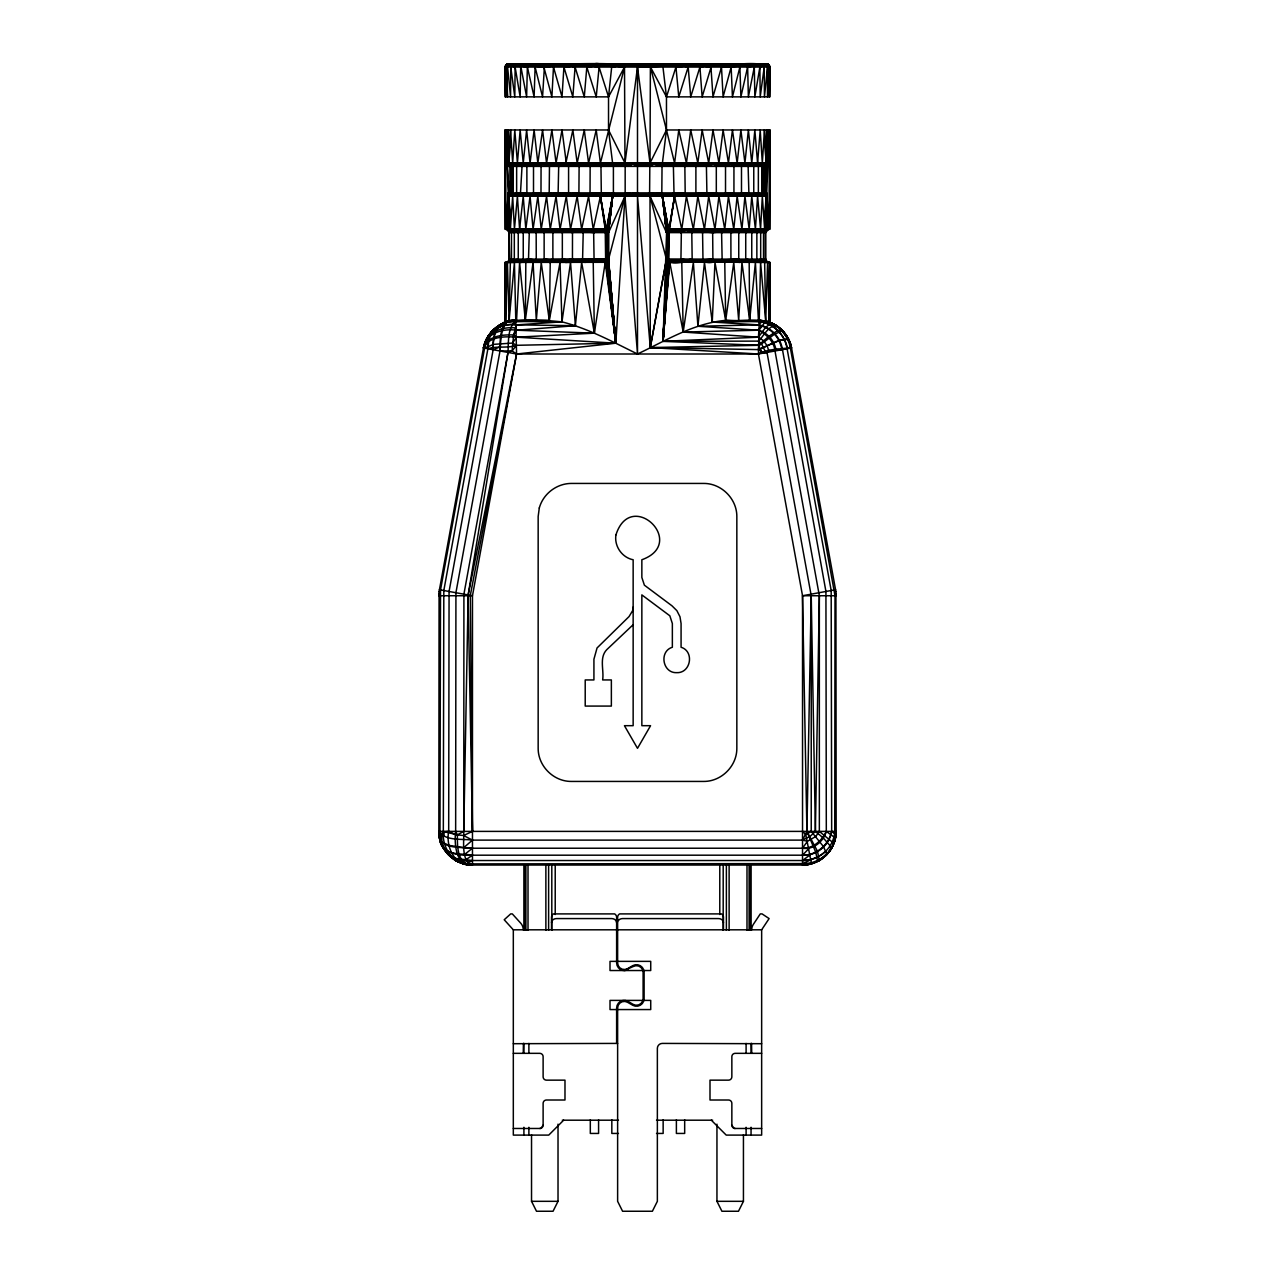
<?xml version="1.0" encoding="UTF-8"?>
<svg xmlns="http://www.w3.org/2000/svg" width="1275" height="1275" viewBox="0 0 1275 1275"><rect width="100%" height="100%" fill="white"/><g stroke="black" fill="none" stroke-linecap="round" stroke-linejoin="round"><path stroke-width="1.5" d="M505.665 129.97L508.263 192.892L505.649 229.309L505.665 129.97L509.044 196.191L765.956 196.191L767.486 129.97L766.466 163.853L763.677 164.379L761.892 166.388L761.908 193.274L762.832 195.218L765.096 196.191L765.096 163.088L649.836 163.2L649.613 192.892L649.836 196.079L766.418 195.569L767.582 229.309L766.737 192.892L769.335 129.97L769.351 229.309L766.737 192.892L510.765 192.892L510.335 194.438L508.422 194.9L507.418 229.309L508.773 195.999L512.12 195.011L513.108 192.892L513.092 166.005L511.514 163.535L508.741 163.328L507.514 129.97L508.263 166.388L764.235 166.388L764.713 165.033L761.892 166.388L763.486 163.535L766.227 163.28L767.486 129.97L766.737 166.388C764.442 167.551 763.183 162.212 766.148 163.184L767.486 129.97L766.737 166.021L765.096 166.388M662.41 163.088L666.474 129.97L666.474 96.868L662.857 66.204L637.5 67.065L624.989 163.088L608.526 129.97L505.059 129.97L505.059 229.309L605.211 229.309L607.553 230.281L608.526 232.624L608.494 259.59L606.071 262.299L505.059 262.411L505.426 322.256C523.786 318.065 543.341 320.105 561.94 321.858C588.604 328.647 612.94 341.971 637.5 354.004C665.869 340.6 693.823 323.197 725.698 320.36C740.185 321.603 755.422 317.969 769.574 322.256C780.81 326.161 789.321 336.361 791.536 347.963L835.922 591.712L836.161 831.396C836.448 849.357 820.478 865.327 802.533 865.04L472.467 865.04C454.569 865.358 438.488 849.325 438.839 831.396L439.078 591.712L483.464 347.963C485.616 336.297 494.381 326.384 505.426 322.256L505.649 262.411M536.871 64.196L537.492 63.862C566.339 64.882 595.712 62.188 624.607 64.722L624.511 67.065L608.526 96.868L505.059 96.868L505.059 67.065L506.032 64.722L508.358 63.75L766.642 63.75L768.968 64.722L769.941 67.065L769.941 96.868L666.474 96.868L650.489 67.065L666.474 129.97L650.011 163.088L650.393 64.722L640.879 63.75L624.607 64.722L536.871 64.196L535.117 67.065L534.113 96.868L527.372 67.065L528.185 64.722L538.146 63.75L544.537 64.722L553.748 63.862L643.03 64.419M769.351 229.309L769.941 129.97L666.474 129.97L674.587 163.088L678.778 129.97L686.428 163.088L690.715 129.97L697.839 163.088L702.143 129.97L708.709 163.088L712.98 129.97L718.941 163.088L723.1 129.97L728.439 163.088L732.44 129.97L737.141 163.088L740.887 129.97L744.935 163.088L748.377 129.97L751.772 163.088L754.848 129.97L757.589 163.088L753.764 166.388L753.764 192.892L755.979 196.079L759.278 195.218L765.096 196.191L762.211 192.892L762.02 165.623L764.299 163.519M769.447 318.399L769.574 322.256L769.941 262.411L668.196 262.012L731.563 261.455L767.327 262.411L765.239 259.112L765.239 232.624L766.195 230.281L769.112 229.309L669.566 229.42L667.447 230.281L666.474 232.624L765.813 232.624L768.267 229.42M505.059 262.411L505.537 322.208C494.318 326.241 485.871 336.313 483.464 347.963L516.566 354.004L615.825 343.198L605.848 262.347L608.494 259.271L608.526 232.385L607.553 230.281L606.071 229.42L505.888 229.309L534.305 229.42L536.169 231.763L536.249 259.112L533.062 262.299L525.332 320.36L525.826 262.411M590.022 194.533L590.15 166.388L589.241 163.2L514.048 163.088L516.646 166.388L516.646 192.892L515.084 196.191L520.359 195.218L685.217 195.218L698.429 196.191L706.94 195.218L758.067 196.191L759.278 195.218L764.267 196.079M791.074 345.876C788.205 335.086 780.061 325.89 769.462 322.208L769.941 262.411M631.667 64.419L646.553 64.435M590.15 166.388L587.871 165.543L586.627 163.088L625.164 163.2L625.164 196.079C602.9 194.645 579.742 197.147 558.083 195.218L550.306 196.191L522.256 196.191L520.359 195.218L508.932 196.159L510.351 229.309L512.678 196.191L514.431 229.309L517.411 196.191L519.594 229.309L523.244 232.624L523.244 259.112L520.822 262.411L517.347 261.455L507.354 262.411L505.426 322.256L509.06 321.204L514.431 262.411L516.566 354.004L472.467 595.744L472.467 865.04C454.585 865.199 438.488 849.421 438.839 831.396L836.161 831.396C836.32 849.485 820.542 864.944 802.533 865.04L802.533 595.744L758.434 354.004L760.569 262.411L765.733 321.157L769.462 322.208L769.351 262.411M550.242 262.411L549.302 320.36L516.566 321.507C501.298 320.152 484.516 332.297 487.895 348.776L443.812 590.516L443.333 831.396C441.74 848.752 454.091 865.789 472.467 863.892L811.442 863.573L805.768 834.551L802.533 831.396M516.566 320.36C507.179 326.926 508.677 342.13 507.992 352.442L468.148 594.963L463.765 831.396C464.02 842.249 461.614 855.907 469.232 864.737L472.467 863.892L471.877 864.96C454.075 866.522 445.708 846.233 448.688 831.396L449.071 591.472L493.154 349.733C491.895 334.863 498.366 317.826 516.566 320.36L519.594 262.411L525.332 320.36M508.263 166.388L507.514 129.97L508.279 165.909L516.534 165.543L516.232 164.061L514.048 163.088M465.455 863.35L461.948 862.856L471.192 864.673L472.467 863.892C455.398 867.159 454.219 842.807 455.653 831.396L455.924 592.732L500.007 350.992L512.104 350.912L516.566 354.004L758.434 354.004L761.956 352.474L767.008 352.442L768.729 350.593L767.056 345.573L763.518 340.68L758.434 337.19L683.209 332.074L693.361 262.411L697.919 326.272L758.434 330.209C766.466 334.464 774.084 341.286 774.993 350.992L819.347 595.744L815.394 831.396L810.31 836.209L802.533 840.113L472.467 840.113C461.964 838.599 445.597 841.325 438.839 831.396C438.743 848.066 452.561 863.589 469.232 864.737M637.5 192.892L631.555 193.736L631.412 196.191L625.164 196.079M819.347 595.744L819.347 831.396L815.777 836.48L807.457 841.277L802.533 840.113L806.916 831.396L811.235 595.744L767.008 352.442L765.143 351.199L761.446 343.66L758.434 341.126L663.048 341.317L666.586 232.353L667.494 230.233L662.41 196.191L668.674 229.5L668.546 259.622L669.375 229.436L769.941 229.309L769.941 129.97M510.351 262.411L509.06 321.204L507.418 262.411L509.761 259.112L508.916 229.755M762.211 192.892L763.406 195.665L766.259 195.952L764.649 229.309L766.116 196.127L763.422 192.892L763.422 166.388L766.658 164.969L767.486 129.97L766.403 163.646L763.566 163.965L761.892 166.388L766.403 163.646L767.486 129.97L766.705 165.447L762.737 166.388L762.737 192.892L764.028 195.505L765.956 196.191L764.649 229.309L762.322 196.191L760.569 229.309L757.589 196.191L755.406 229.309L751.772 196.191L749.174 229.309L744.935 196.191L741.938 229.309L737.141 196.191L733.778 229.309L728.439 196.191L724.758 229.309L718.941 196.191L714.956 229.309L708.709 196.191L704.469 229.309L702.557 231.763L703.003 261.455L706.079 262.411L713.235 261.455L761.988 262.411L760.681 259.112L760.681 232.624C759.31 228.496 769.351 229.181 766.881 229.42M512.678 194.374L510.733 196.079L509.904 192.892L508.263 193.258L507.418 229.309L508.661 195.808C513.873 195.872 513.937 191.075 508.406 194.836C513.458 193.8 514.271 194.469 508.773 195.999L510.351 229.309L509.044 196.191L516.63 195.744L518.064 193.736L521.236 192.892L525.061 193.736L526.878 192.892L526.878 166.388L524.758 163.2M613.403 192.892C614.821 196.589 608.494 197.832 610.709 193.736L613.403 192.892L613.403 166.388C615.235 162.913 607.808 161.128 609.817 164.746L613.403 166.388M685.759 163.2L684.85 166.388L685.217 195.218L676.435 196.191L661.789 195.218L662.06 163.2M766.466 163.869L765.096 164.061L766.546 164.204L767.486 129.97L766.626 164.714L762.195 166.276L765.032 166.164M510.335 194.438L512.805 193.003L513.092 166.005L512.693 164.81L508.279 165.607L507.514 129.97L508.884 163.152L511.355 163.678L512.757 166.085L511.785 164.969L512.263 192.892L508.342 194.31L507.418 229.309L508.598 195.617L512.917 193.433M514.319 163.2L508.773 163.28L510.908 165.208L508.311 165.32L507.514 129.97L508.852 163.184L509.904 163.2L510.765 166.388C512.98 169.83 507.514 196.015 512.12 194.852M612.59 163.088L608.526 129.97L608.526 96.868L611.984 64.196L620.989 64.34L615.267 64.196L618.997 64.403M767.486 129.97L766.594 164.443L764.713 165.033M455.653 831.396L457.358 834.886C457.438 844.831 456.785 860.497 468.084 864.753M508.661 195.792L510.08 195.203L508.534 195.426L507.418 229.309L508.263 192.892L509.904 192.892M534.305 229.42L605.211 229.309L605.673 262.236L517.347 261.455L511.769 262.411L514.319 259.112L514.319 232.624L512.725 229.755M505.697 322.384C494.859 326.225 484.723 336.042 484.596 348.171L440.512 589.911L439.987 831.396C436.162 852.991 456.338 855.86 472.467 855.19L802.533 855.19C816.478 856.194 829.595 845.07 831.667 831.396L831.188 590.516L787.105 348.776C784.954 334.544 772.793 322.798 758.434 321.507L725.698 320.36L714.956 262.411L712.247 322.049L758.434 324.87C770.435 326.607 780.125 336.743 782.276 348.553L825.929 591.472L826.312 831.396C823.523 841.484 813.322 850.074 802.533 848.226L472.467 848.226C462.076 846.903 447.286 849.182 439.987 840.113C441.899 856.067 461.12 853.198 472.467 855.19L465.901 859.717C459.032 858.792 449.485 858.952 446.234 851.573L449.565 854.17M834.886 834.966C835.348 846.218 827.252 856.274 817.642 861.247L815.729 852.13L806.916 831.396L802.533 595.744L835.619 589.703M673.391 166.388C672.578 163.057 676.993 161.638 674.889 165.543L673.391 166.388L674.077 196.079M521.045 229.42L519.562 229.309L523.228 196.191L525.826 229.309L530.065 196.191L533.062 229.309L537.859 196.191L541.222 229.309L546.561 196.191L550.242 229.309L556.059 196.191L560.044 229.309L566.291 196.191L570.531 229.309L577.161 196.191L581.639 229.309L588.572 196.191L593.226 229.309L600.413 196.191L605.625 229.755L608.414 232.624L509.187 232.624L506.733 229.42M805.003 863.621L807.33 864.673L815.825 862.091L820.733 859.685L826.726 853.979L823.475 846.6L811.235 831.396L811.235 595.744L815.394 831.396L823.363 838.026L830.089 845.787C824.176 855.079 813.514 860.657 802.533 860.529L472.467 860.529C456.131 863.51 440.242 852.624 441.772 834.966L443.333 831.396L457.358 834.886L463.765 831.396L463.909 594.182L507.992 352.442L512.104 350.912L513.618 334.99L516.566 324.87L561.94 321.858L570.531 262.411L575.392 325.699L516.566 330.209C504.836 328.599 489.998 331.596 484.627 343.437L483.464 347.963L486.859 338.449L491.975 331.325L494.493 330.273M544.537 64.722L542.56 96.868L535.117 67.065L537.492 63.862M593.608 229.42L594.102 261.455C566.801 263.351 537.97 261.343 511.769 262.411M663.478 331.42L663.717 327.579M663.478 331.388L663.637 327.404M692.819 229.42L691.783 232.624L692.197 261.455C686.763 261.232 665.725 266.045 668.164 259.112L668.977 259.112C664.466 266.65 700.724 258.331 703.768 262.315L680.898 261.455L681.392 229.42L763.04 229.42M559.693 196.191L567.694 195.744L568.586 192.892L568.586 166.388L566.339 163.2L562.02 129.97L556.059 163.088L551.9 129.97L546.561 163.088L542.56 129.97L537.859 163.088L534.113 129.97L530.065 163.088L526.623 129.97L523.228 163.088L520.152 129.97L517.411 163.088L514.797 129.97L512.678 163.088L510.558 129.97L509.044 163.088L766.068 163.12L764.442 129.97L762.322 163.088L760.203 129.97L757.589 163.088L754.641 164.061L753.764 166.388M589.783 195.218L590.15 192.892M508.884 163.152L510.558 129.97M663.558 331.548L663.765 327.643L663.606 331.596M516.646 166.388L516.726 164.746L521.14 165.543L522.16 164.061L762.322 164.746L766.068 163.12L764.442 129.97M443.939 836.017L444.178 831.778L448.688 831.396L455.366 834.599M583.217 232.624L583.583 230.281L582.165 229.42L583.217 232.624L582.516 261.981L565.542 262.411L571.997 261.455L572.443 259.957L572.491 232.624L571.248 229.42M577.989 163.2L579.105 166.388L578.898 194.533L569.67 196.191M724.758 262.411L725.698 320.36L733.778 262.411L738.687 320.36L741.938 262.411L749.668 320.36L755.406 262.411L758.434 320.36C774.212 320.28 788.651 332.504 791.536 347.963L758.434 354.004L650.282 347.581L650.011 196.191L666.618 260.052L667.925 261.853L663.048 341.317L758.434 345.302L761.956 352.474L767.008 352.442M663.877 327.388L663.637 331.373L663.908 327.404M695.895 166.388C697.377 163.28 695.768 161.75 694.795 165.543L695.895 166.388L695.895 192.892C694.413 195.458 700.102 196.796 697.011 196.079M611.665 67.065L616.717 66.204L617.212 63.75L644.863 64.356M764.506 260.769L769.112 262.411L766.785 261.455L765.813 259.112L666.586 259.112L663.048 341.317L758.434 337.19L758.896 330.337L764.506 322.75L767.024 321.571C779.535 324.727 788.874 335.676 791.536 347.963M663.972 327.452L663.717 331.404L664.116 327.5M439.875 832.75L440.752 842.313L445.071 850.058M668.658 262.22L663.048 341.317L667.303 261.311L668.977 259.112L669.566 262.299L680.898 261.455M755.979 196.079L748.951 195.218L747.708 196.191L716.709 196.191L706.94 195.218L706.414 166.388L707.737 163.2M766.737 166.388L769.335 129.97M507.322 321.651C500.262 329.38 500.963 341.19 500.007 350.992C500.182 340.074 499.067 318.304 515.897 320.455L516.566 321.507L561.94 321.858L560.044 262.411L549.302 320.36L541.222 262.411L536.313 320.36L533.062 262.411L528.456 261.455L520.837 262.411M509.299 261.981L507.546 261.981L508.757 260.769L605.928 260.769L606.023 259.112M560.904 229.42L562.339 232.624L562.339 259.112L560.904 262.299M513.315 1053.341L539.803 1053.341A3.315 3.315 0 0 1 543.118 1056.656L543.118 1076.833A3.315 3.315 0 0 0 546.433 1080.148L564.984 1080.148L564.984 1100.006L546.433 1100.006A3.315 3.315 0 0 0 543.118 1103.321L543.118 1125.156L541.222 1128.168A2.343 1.657 0 0 1 539.803 1128.471L513.315 1128.471M695.895 192.892L696.947 193.736L706.414 192.892L714.781 193.736C716.12 197.513 718.367 196.286 716.311 192.892L716.311 166.388L717.825 163.2L714.622 163.2L706.414 166.388M504.836 323.914L500.82 324.599L491.64 331.404L488.883 340.138L487.895 348.776C497.218 345.652 507.466 348.569 516.566 345.302L615.825 343.198L605.211 262.411L606.9 261.805L607.633 259.718L607.538 232.624L606.103 229.452L608.079 232.624L608.095 259.558L607.235 261.694L605.211 262.411L594.373 333.173L516.566 337.19C505.283 336.361 489.17 336.042 483.464 347.963M667.112 261.056L666.682 259.702L667.654 261.63L663.048 341.317L669.359 262.267L663.048 341.317L667.51 261.423L668.546 259.622L765.924 259.973L756.856 259.973L756.856 231.763L758.29 229.755L761.382 229.309L756.744 232.624M681.392 229.42L669.789 229.309L667.67 230.568L667.462 259.112C665.582 259.176 666.57 261.359 669.789 262.411L663.048 341.317L668.291 261.072M552.872 259.112C553.031 263.128 546.592 263.893 550.641 259.957L552.872 259.112L552.872 232.624L551.246 229.42M722.128 232.624L723.658 229.309L721.57 231.763L722.128 259.112L723.228 261.981M549.174 164.746L547.533 163.088L549.493 164.746L549.174 194.533L547.804 196.079L540.329 195.218L535.404 196.191L540.329 195.218L540.982 193.736L541.062 166.388L539.213 163.2M727.196 196.079L725.523 192.892L725.523 166.388L727.196 163.2M606.151 229.851L605.211 229.309L600.413 196.191L606.135 229.883L593.879 229.739L606.071 229.42L608.446 231.859L612.59 196.191L606.342 229.5M668.02 260.148C667.988 258.761 670.65 265.71 666.697 259.686M552.872 232.624L545.445 229.42L542.353 229.42L544.138 232.624L544.138 259.112L542.353 262.299M730.862 232.624L737.731 231.763C739.962 228.082 740.679 229.229 738.751 232.624L738.751 259.112L740.074 262.411L731.563 261.455L730.942 259.973L730.862 232.624L732.647 229.42M767.486 63.862L769.303 67.065L769.335 96.868L769.941 67.065L505.059 67.065L505.665 96.868L505.697 67.065L506.717 64.196M668.977 232.624L674.587 196.191L681.774 229.309L686.428 196.191L693.361 229.309L697.839 196.191L704.469 229.309L702.732 230.966M725.523 192.892L732.089 193.736L733.221 195.744L735.787 196.079L733.938 192.892L733.938 166.388L735.787 163.2M536.249 259.112L535.484 261.455L533.062 262.299M541.062 166.388L531.516 163.2L533.508 166.388L533.508 192.892L531.516 196.079M741.492 166.388L742.831 163.535L746.194 163.088L741.492 166.388L741.492 192.892L743.484 196.079M607.426 230.6L606.023 232.624L607.601 230.408L612.59 196.191L607.888 230.663L608.526 232.624L612.59 196.191L607.33 230.074L608.111 231.524L606.023 232.624L612.59 196.191L608.526 232.624L624.989 196.191L637.5 354.004L637.5 196.191L650.282 347.581L758.434 349.605L779.025 340.696L788.237 338.704M747.803 262.299L745.732 259.112L745.732 232.624L747.803 229.42M526.878 192.892L525.459 195.744L522.256 196.191L536.074 196.079L537.891 193.736L541.062 192.892M650.011 196.191L666.474 232.624L662.41 196.191L668.53 229.548L666.841 231.094L662.41 196.191L668.403 229.612L666.57 231.827L662.41 196.191L667.972 229.851L669.152 229.372L674.587 196.191L668.961 229.468L669.789 229.309L666.506 232.13L662.41 196.191L667.861 229.93M741.492 192.892L745.03 193.736L746.991 196.079L748.951 195.218L748.122 166.388L750.242 163.2M811.235 859.541L802.533 863.892L804.78 864.96L811.235 863.892L819.347 860.529L826.041 855.398L831.667 848.226L835.794 836.209L834.742 833.866L835.013 595.744L790.404 348.171C788.093 334.512 776.953 322.718 763.103 320.726L758.434 324.87L697.919 326.272L704.469 262.411L712.247 322.049L758.434 321.507C772.682 322.368 784.762 334.066 787.249 347.963L787.105 348.776C777.543 348.888 766.865 349.43 758.434 354.004M607.075 229.883L612.59 196.191L608.414 232.624M753.939 262.299L751.756 259.112L751.756 232.624L753.939 229.42L751.597 229.42L745.732 232.624M761.844 351.772L758.434 349.605L758.912 345.78L774.562 334.162L782.101 330.99L788.795 339.74L790.341 343.437L789.703 345.828M515.977 229.42L518.256 232.624L518.256 259.112L517.347 261.455M608.127 231.492L612.59 196.191L607.346 230.09L612.59 196.191L608.462 231.97M766.243 230.966L691.974 230.966C687.432 227.954 661.04 234.743 667.765 230.042L662.41 196.191L667 230.839L668.961 229.468L666.905 232.162L666.921 259.112L667.797 260.706L667.176 259.877L668.212 259.207L666.474 259.335M753.764 192.892L757.27 196.079L759.278 195.218L758.354 192.892L758.354 166.388L760.681 163.2M509.076 229.42L511.482 232.624L511.482 259.112L510.526 261.455L507.37 262.411L508.805 261.455L511.96 262.299L507.354 262.411L510.526 261.455M612.59 196.191L608.079 232.624L607.219 230.998M606.533 232.13L606.836 259.112C604.669 264.419 609.928 259.51 606.071 262.299L615.825 343.198L608.35 260.18L624.989 196.191L615.825 343.198L608.494 259.59L607.33 261.63L608.079 259.112L606.597 262.108L615.825 343.198L516.566 337.19L513.618 334.99C503.752 334.528 491.799 335.452 485.169 343.868M756.856 259.973L757.653 261.455L765.956 262.315L763.518 259.112L763.518 232.624L764.474 230.281L767.725 229.309M508.757 260.769L509.187 232.624M584.699 262.411L594.102 261.455L606.119 262.188L615.825 343.198L607.506 261.502L608.526 259.112L509.187 259.112M667.016 231.349L666.474 232.624L662.41 196.191L666.984 230.887M605.211 262.411L608.414 259.112L615.825 343.198L606.47 262.172L615.825 343.198L608.526 259.112M633.149 607.075L632.671 610.582L629.053 616.574L597.051 647.971L593.927 659.207L593.927 679.942L585.209 679.942L585.209 706.079L611.363 706.079L611.363 679.942L602.645 679.942C604.175 670.172 598.995 657.741 606.725 649.708L633.149 624.702M615.395 63.862L575.854 64.196L575.073 67.065L584.285 96.868L586.819 67.065L593.369 66.204C593.831 59.144 608.366 68.738 611.984 64.196M509.761 232.624L509.586 230.281C541.668 230.982 573.591 230.727 606.008 231.763L606.629 229.739L605.625 229.357M763.024 164.778L762.88 164.268M819.347 860.529L817.466 851.206L806.916 831.396M836.161 831.396L834.695 840.321L836.081 833.643L835.013 831.396L834.057 837.101L835.093 839.54C831.3 853.82 817.195 863.988 802.533 863.892M594.437 259.112L585.974 259.957L585.034 262.299M649.613 166.388L654.505 163.088M650.282 347.581L666.474 259.112L650.282 347.581L758.434 345.302L768.937 336.218L777.766 330.512L781.814 329.858L783.583 332.153L778.403 327.643M543.819 230.966L606.055 230.377L507.53 229.739M468.148 594.963L516.566 354.004L470.316 595.345L472.467 831.396L463.558 835.508L457.358 834.886M606.055 230.345L508.215 230.265L535.484 230.265M560.777 64.34L555.278 63.75L553.477 67.065L562.02 96.868L563.917 67.065L571.646 66.204L573.081 63.75L583.536 64.435M579.105 192.892L571.327 193.736L570.116 196.079L567.694 195.744M578.659 195.218L588.954 196.191L601.338 195.218L600.923 163.2M766.243 260.769L669.072 260.769L668.865 261.837M572.491 259.112L567.295 259.957L566.02 262.299M830.089 845.787L830.822 849.596L826.519 854.919L819.634 860.179M571.327 193.736L568.586 192.892L561.59 193.736L560.203 196.079L558.083 195.218L550.306 196.191M765.398 261.455L766.785 261.455L669.216 261.455M616.717 66.204L624.511 67.065L600.413 163.088L596.222 129.97L588.572 163.088L584.285 129.97L577.161 163.088L572.857 129.97L565.877 163.088L567.694 163.535L568.586 166.388M514.319 232.624L514.223 230.966L511.482 229.309L512.279 229.42M513.315 1043.699L617.626 1043.412M535.691 66.204L543.851 67.065L552.234 66.204L554.29 63.75L560.681 64.372M703.194 63.862L730.463 64.722L731.149 67.065L723.1 96.868L721.443 66.204L719.961 63.862L657.358 64.372M561.59 193.736L558.689 192.892L552.426 193.736L550.88 196.079L547.804 196.079M549.477 166.388L549.716 165.543L558.689 166.388L567.614 165.543M766.068 261.981L768.283 262.315M762.354 165.017L764.219 163.232L766.163 163.2L509.904 163.2L509.904 196.191L515.722 195.218L515.1 196.191L520.359 195.218L523.005 196.079L525.061 193.736M668.53 261.232L668.467 259.59M666.474 96.868L675.941 67.065L675.67 64.722L636.942 64.196M487.624 338.146L483.671 347.326M608.398 232.353L606.788 232.512L608.111 231.062M667.462 261.056L667.144 259.893L668.929 262.299L663.048 341.317L667.925 261.853M667.67 230.09C667.654 229.819 667.494 235.11 668.977 231.03L666.682 231.604M508.518 262.299L508.805 261.455L505.888 262.411L509.012 261.981L511.482 259.112M702.509 232.624L702.796 231.763L712.661 232.624L721.57 231.763M768.283 64.196L764.538 63.75L767.693 66.204L764.442 96.868L764.235 67.065L763.311 64.722C749.078 61.678 734.113 65.838 719.961 63.862L743.373 64.34M594.102 261.455L605.625 261.981L607.872 260.945M507.514 63.862L506.653 64.722L515.865 63.75L515.132 67.065L520.152 96.868L520.694 67.065L524.487 63.862L536.393 64.196M833.228 844.688L832.256 842.09L833.977 837.006L826.312 831.396C821.849 840.608 813.386 848.528 802.533 848.226L807.457 841.277M523.244 259.112L523.372 260.769L521.587 262.299M606.071 262.299L607.553 261.455L615.825 343.198L608.414 259.957M508.358 63.75L506.653 64.722L510.143 63.75L507.593 67.065L510.558 96.868L510.765 67.065L515.068 63.862L525.236 63.75M520.072 163.088L522.16 164.061L520.359 195.218M514.319 259.112L514.51 260.769L512.598 262.299M763.518 232.624L764.936 230.281L767.247 229.309M506.828 66.204L507.514 96.868L505.697 67.065L507.673 64.722L543.007 64.483M484.627 343.437C488.644 330.018 503.29 322.973 516.566 324.87L575.392 325.699L581.639 262.411L594.373 333.173L516.566 330.209L513.618 334.99M764.888 163.981L766.227 163.28M558.083 195.218L558.689 166.388L557.175 163.2M680.563 232.624L687.289 229.309M558.02 1124.152L558.02 1201.321L553.047 1211.25L536.504 1211.25L531.532 1201.321L531.532 1134.734M743.437 1134.734L743.437 1201.321L738.48 1211.25L721.921 1211.25L716.948 1201.321L716.948 1124.152M835.013 595.744L836.113 593.72M830.153 845.899L832.177 841.994L819.347 831.396M533.508 166.388L534.432 164.746L601.577 165.543C612 163.838 622.646 167.471 632.974 164.061L637.5 165.543L649.613 165.543L654.202 164.061L661.629 165.543L706.477 165.543L713.745 164.061L716.391 165.543L725.602 165.543L731.962 163.088M765.685 63.862L758.96 64.722L759.533 63.75L766.466 64.196L749.254 63.75L754.306 67.065L754.848 96.868L759.868 67.065L757.589 63.862M667.255 230.711L766.769 230.281M523.419 1043.412L523.26 1053.341M758.96 64.722L759.549 63.75M758.896 330.337C767.646 332.807 774.228 340.6 775.901 349.446L774.993 350.992L768.729 350.593M441.772 834.966L439.987 831.396L439.206 832.687L440.337 841.054M528.456 261.455L529.268 232.624L527.197 229.42M497.903 326.193L494.748 333.173L492.596 347.788L493.154 349.733L499.641 347.039M758.434 337.19L765.797 327.069L771.502 323.228M802.533 865.04L811.442 863.573M711.322 1120.199L726.224 1135.101L761.653 1135.101L761.653 929.81L769.112 918.574L762.083 913.904L760.283 913.904L753.382 924.311A9.929 9.929 0 0 0 751.724 929.81M485.217 345.78L484.149 346.641L484.596 348.171L493.505 344.362L512.55 343.071L516.566 337.19M490.349 333.444L486.604 338.991M608.159 260.626L615.825 343.198L608.079 260.769M762.004 193.736L766.721 193.37L767.582 229.309L766.227 195.999L764.107 196.015M513.108 63.862L510.765 67.065L514.797 96.868L515.132 67.065L512.853 66.204M775.901 349.446L781.846 349.733C780.22 338.831 772.268 329.046 761.558 326.033L758.434 330.209L683.209 332.074L669.789 262.411M486.094 340.074C491.911 330.098 504.533 326.751 515.371 327.898L516.566 330.209M758.434 341.126C763.582 336.536 769.686 322.702 778.005 326.671M512.104 350.912L516.566 345.302L512.55 343.071M439.078 591.712L440.512 589.911M511.53 195.633L512.678 194.533L762.322 194.533M608.494 259.271L509.076 259.957M608.318 260.116L606.023 260.69M666.506 232.448L680.611 231.763L686.396 230.281L691.831 231.763L745.827 231.763L750.29 230.281L751.852 231.763L756.856 231.763L759.183 230.281L760.793 231.763L765.924 231.763M605.641 229.452L606.916 229.883M592.142 64.196L589.034 64.403M587.759 63.862L586.819 67.065L596.222 96.868L599.33 64.722L612.143 63.862M756.744 259.112L760.426 261.981L767.47 261.981M809.099 848.321L802.533 855.19C816.446 855.398 828.782 844.831 831.667 831.396L834.742 833.866M562.339 232.624L564.618 230.281L583.026 230.966M763.135 195.139L762.004 193.736L512.996 193.736L511.578 192.892L510.94 165.272L511.833 164.953L510.877 163.694L508.454 164.22L507.514 129.97L508.613 163.63L511.514 163.535L513.108 166.388M512.199 195.139L762.832 195.218C765.749 197.386 764.235 191.266 761.908 193.274M544.138 232.624L546.481 230.281L552.792 231.763L562.275 231.763L564.618 230.281L572.443 231.763M563.646 1120.199L548.744 1135.101L513.315 1135.101L513.315 929.81L504.215 919.753L510.669 913.904L512.327 913.904L520.678 923.132A9.929 9.929 0 0 1 523.26 929.81M608.303 232.034L607.426 232.209M511.163 166.021L508.342 164.873L507.514 129.97L508.582 163.71L511.355 163.678M763.837 193.258L764.123 165.798M763.39 166.069C761.127 165.686 764.888 161.001 765.096 164.746L766.658 164.969M495.306 329.556L500.23 325.077L505.761 322.368M495.035 329.635L500.23 325.077M512.12 195.011L511.578 192.892L508.311 194.119L507.418 229.309L508.454 195.075L509.904 195.218L508.534 195.41M668.594 229.548L667.447 230.281L767.454 229.755M512.693 164.81L508.374 164.618L507.514 129.97L508.55 163.806L510.255 163.328L511.785 164.969M537.014 63.862L538.433 63.75L522.862 63.862L520.79 66.204L526.623 96.868L527.372 67.065L522.463 66.204M440.943 841.643L449.039 845.389L463.765 847.652L472.467 840.113L463.558 835.508M607.553 261.455L615.825 343.198L607.84 261.136M572.411 64.196L576.22 63.862M761.111 260.769L764.506 260.769L765.239 259.112M534.432 164.746L526.782 165.543L522.16 164.061L510.877 164.491M464.594 854.441L472.467 848.226L463.765 847.652M491.146 332.536C497.792 326.161 507.53 323.244 516.566 324.87M667.447 230.265L668.929 229.42M811.235 831.396L805.768 834.551M825.897 850.951C819.65 857.135 811.235 860.274 802.533 860.529L810.406 854.617M762.004 165.543L754.912 164.746L748.218 165.543L744.249 164.061L741.588 165.543L734.018 165.543L730.272 164.061L725.523 166.388M565.287 63.862L563.917 67.065L572.857 96.868L575.073 67.065L571.646 66.204M722.208 259.973L738.751 259.112M764.219 163.232L764.92 164.077M511.928 164.22L762.848 164.124M714.096 229.42L712.661 232.624L712.916 260.769L725.188 262.411L722.128 259.112M529.268 232.624L532.679 230.281L535.914 230.966M751.756 259.112L750.497 259.957L745.732 259.112M745.588 63.862L747.628 67.065L740.887 96.868L739.883 67.065L738.847 66.204L721.523 67.065L712.98 96.868L710.828 65.407L702.764 63.75M512.407 324.312L516.566 321.507L507.163 321.826M555.039 63.862L550.338 64.403M562.275 231.763L564.618 230.281L572.491 232.624M762.243 193.194L766.227 195.999L765.096 196.191M508.342 164.873L512.215 164.14L510.733 163.2M510.271 195.856L508.852 196.095L510.351 229.309M544.058 231.763L546.481 230.281L544.058 231.763L536.169 231.763L530.767 229.309M764.729 195.314L766.291 195.888L767.582 229.309L766.546 195.043L764.888 193.88L766.721 193.37M766.658 194.406L764.825 194.708L766.418 195.569L767.582 229.309L766.721 193.672C763.597 195.601 763.582 192.158 765.096 193.736L766.658 194.406L767.582 229.309L766.45 195.473L763.645 195.601M624.256 970.53L633.181 966.546A6.63 6.63 0 0 1 643.11 972.283L643.11 998.644A6.63 6.63 0 0 1 633.181 1004.381L628.049 1001.417A7.618 7.618 0 0 0 616.622 1008.015L616.622 1043.412M438.919 832.001L439.987 831.396M714.781 193.736L716.311 192.892M467.543 863.175L472.467 860.529L465.901 859.717M738.193 63.75L736.392 63.75L738.847 66.204M758.96 259.957L760.681 259.112M758.434 321.507L760.585 320.439L767.678 321.651L758.434 320.36M508.231 261.455L605.784 261.455L606.836 259.112M758.434 349.605C767.885 346.354 779.296 337.636 788.795 339.74M523.595 64.196L525.013 63.75L506.653 64.722M498.652 325.747L506.589 321.985M732.089 193.736L733.938 192.892M764.713 195.968L763.534 194.947L764.426 194.804M606.868 259.415L606.039 259.494M516.662 64.196L517.411 63.862L513.873 64.196M760.442 261.981L765.159 261.981M761.844 66.204L759.868 67.065L760.203 96.868L764.235 67.065L759.645 63.862L677.615 64.435L722.782 64.196M501.043 324.535L504.677 323.037M788.603 339.118L791.265 347.82L782.276 348.553M763.518 163.614L764.681 163.232M625.387 166.388L632.974 164.061L637.5 166.388M605.434 262.299L606.932 261.726M745.03 193.736L748.122 192.892M755.135 193.736L758.354 192.892M509.904 163.535L508.709 163.391L511.402 164.252M511.243 163.598L763.486 163.535L763.677 164.379M510.622 164.555L511.418 164.347M763.072 195.059L766.626 194.661L767.582 229.309L766.498 195.266L765.096 195.218L766.546 195.043M763.645 195.011L764.586 195.458M513.092 166.005L511.578 166.388L511.227 165.192M762.338 194.533L763.773 194.087M514.829 259.957L518.256 259.112M498.796 325.428L499.991 325.141M766.689 165.16L765.096 165.543L766.737 166.021M508.279 165.909L509.904 165.543L508.279 165.607M767.693 66.204L769.303 67.065L767.486 96.868L767.407 67.065L765.781 64.196L653.836 64.435L683.655 64.196L684.213 66.204L688.181 67.065L690.715 96.868L699.927 67.065L698.78 63.862L710.159 64.196M688.213 262.315L692.197 261.455L688.197 262.299L687.289 259.973L680.563 259.112M748.218 64.435L751.74 64.196M601.609 166.388L609.817 164.746M535.42 196.191L540.329 195.218M765.096 164.746L766.594 164.443L765.096 164.061M667.717 230.552L669.327 229.484M668.132 232.305L666.745 232.241M606.645 261.359L607.697 261.104M752.027 66.204L747.628 67.065L748.377 96.868L754.306 67.065L753.445 64.722L751.039 63.862M704.39 66.204L699.927 67.065L702.143 96.868L711.083 67.065L704.39 66.204L703.609 64.196M687.289 259.957L691.783 259.112M753.334 262.411L750.497 259.973L751.852 259.973M588.938 64.435L592.413 63.862M830.423 848.656L831.316 848.512M523.674 259.957L529.268 259.112L534.942 259.957M721.283 63.862L730.463 64.722L737.046 63.862M649.613 192.892L654.936 193.736L661.597 192.892M522.862 63.862L514.303 64.196M724.63 262.315L731.563 261.455L739.404 262.299L724.072 261.981M567.901 64.34L573.097 63.75M702.509 259.112L704.406 259.957C707.051 266.794 719.881 257.917 725.188 262.411M675.67 64.722L683.655 64.196M567.742 64.372L572.666 63.862M684.213 66.204L675.941 67.065L678.778 96.868L688.181 67.065L687.241 63.862L683.384 63.862M712.661 259.112L702.573 259.973M579.105 166.388L587.871 165.543M706.94 195.218L698.031 196.079L696.947 193.736M673.391 192.892L675.479 193.736L684.85 192.892M548.107 64.403L555.278 63.75M522.16 64.196L516.04 64.722L515.068 63.862M694.795 165.543L684.85 166.388L674.889 165.543M547.931 64.435L554.721 63.862M734.432 196.191L735.787 196.079M628.145 64.435L637.5 63.862L637.5 195.218L631.412 196.191L661.789 195.218L655.366 196.191L654.936 193.736M765.096 195.744L766.387 195.649M590.134 193.736L601.609 192.892L610.709 193.736M730.463 64.722L737.667 64.196M629.898 64.356L662.41 63.862L662.857 66.204M787.249 347.963L791.265 347.82M710.542 64.722L720.471 64.196M560.888 229.42L564.602 230.265M650.393 64.722L662.57 64.196M472.467 863.892L470.3 863.972C478.189 867.367 455.175 862.028 454.33 859.605M765.096 163.535L766.339 163.487L764.729 163.423M508.837 196.079L511.482 195.665L510.351 196.143L509.904 194.533L508.374 194.565L507.418 229.309L508.295 193.832L509.904 193.736L508.263 193.258M625.164 163.2L637.5 163.2M514.542 231.763L518.256 232.624L522.447 231.763L511.371 231.763L509.586 230.281L509.076 231.763L509.586 230.281L511.371 231.763L529.173 231.763L532.679 230.281L536.169 231.763M746.114 260.769L757.159 260.769M509.139 63.862L541.158 64.292M506.032 64.722L768.968 64.722M505.506 65.407L769.494 65.407M505.171 66.204L769.829 66.204M438.839 595.744L472.467 595.744L439.381 589.703M802.533 595.744L836.161 595.744M513.315 929.81L616.622 929.81M617.626 929.81L761.653 929.81M616.622 961.366L610.008 961.366L610.008 970.53L642.887 970.53M617.626 961.366L650.728 961.366L650.728 970.53L643.907 970.53M642.887 1000.397L610.008 1000.397L610.008 1009.561L616.622 1009.561M643.907 1000.397L650.728 1000.397L650.728 1009.561L617.626 1009.561M761.653 1053.341L735.165 1053.341A3.315 3.315 0 0 0 731.85 1056.656L731.85 1076.833A3.315 3.315 0 0 1 728.551 1080.148L710 1080.148L710 1100.006L728.551 1100.006A3.315 3.315 0 0 1 731.85 1103.321L731.85 1125.156L733.762 1128.168A2.343 1.657 0 0 0 735.165 1128.471L761.653 1128.471M562.307 1120.199L618.455 1120.199M656.529 1120.199L712.661 1120.199M618.455 1133.443L611.825 1133.443L611.825 1119.832M656.529 1133.443L663.143 1133.443L663.143 1119.832M531.532 1201.321L558.02 1201.321M716.948 1201.321L743.437 1201.321M521.061 229.42L523.148 231.763L529.173 231.763L532.679 230.281L536.249 232.624M712.916 260.769L722.431 260.769M723.276 260.769L731.181 260.769M702.732 260.769L704.581 260.769M510.175 164.571L508.502 163.997L507.514 129.97L508.422 164.363L510.351 166.228M575.854 64.196L579.631 64.372M509.968 193.115L510.765 192.892M554.529 64.196L558.498 64.403M766.721 165.638L765.096 165.543L766.721 165.75M508.279 193.641L509.904 193.736L508.279 193.529M649.836 196.079L601.338 195.218M505.888 229.309L508.103 229.42M583.934 231.763L594.437 232.624M593.879 64.196L599.33 64.722L594.15 63.862M508.598 195.617L509.904 195.744M731.149 67.065L732.44 96.868L739.883 67.065L737.986 63.862L743.644 64.372M523.802 64.196L528.185 64.722L524.487 63.862M752.138 63.862L755.549 64.292M767.709 262.411L765.717 261.981M605.211 229.309L607.585 230.297M544.138 259.112L550.641 259.957M765.096 193.736L766.689 193.959L767.582 229.309L766.578 194.916L765.096 194.533M625.387 192.892L631.555 193.736M508.342 194.31L509.904 194.533M593.369 66.204L599.059 67.065L608.526 96.868M562.339 259.112L567.295 259.957M533.508 192.892L537.891 193.736M766.163 64.196L768.347 64.722L766.642 63.75M775.423 325.348L783.36 331.404M764.538 63.75L765.781 64.196M606.039 229.404L600.413 196.191M510.94 163.79L509.904 163.2L510.892 163.264M508.582 163.71L509.904 164.061M702.493 63.75L703.322 64.196M668.897 262.267L668.084 261.837M765.383 63.862L768.347 64.722M549.477 192.892L552.426 193.736M583.217 259.112L585.974 259.957M509.904 163.2L510.845 163.694M654.202 164.061L661.597 166.388M508.454 164.22L509.904 164.746M516.726 164.746L521.236 166.388L519.021 163.2M758.434 324.87L761.558 326.033M454.872 859.924L460.179 862.123M463.765 863.892L462.235 862.936M776.204 325.428L769.749 322.639L776.826 326.607L770.132 323.611M686.396 230.281L691.783 232.624M759.023 262.299L757.653 261.455M676.435 196.191L675.479 193.736M754.912 164.746L758.354 166.388M522.16 164.061L526.878 166.388M510 63.862L511.689 64.722M516.646 192.892L518.064 193.736M744.249 164.061L748.122 166.388M730.272 164.061L733.938 166.388M662.41 63.862L663.335 67.065M552.234 66.204L553.477 67.065L551.9 96.868L543.851 67.065M764.092 231.763L765.239 232.624M453.135 857.979L446.903 852.242M737.731 231.763L738.751 232.624M766.211 261.455L767.327 262.411M440.688 836.32L439.142 834.631L440.098 839.189M713.745 164.061L716.311 166.388M738.783 261.981L737.572 259.973M509.761 259.112L510.526 259.957M721.793 64.196L722.782 66.204M509.586 230.281L511.482 232.624M834.488 589.911L835.922 591.712M763.518 259.112L764.171 259.957M441.038 839.763L439.126 835.794M759.183 230.281L760.681 232.624M750.29 230.281L751.756 232.624M751.549 1043.412L751.724 1053.341M438.887 593.72L439.987 595.744M764.857 193.8L764.649 193.051M763.47 163.662L764.235 166.388M762.322 164.746L762.657 165.989M512.678 194.533L512.343 193.29M632.894 163.088L632.974 164.061M761.653 1043.699L662.315 1043.412A4.973 4.973 0 0 0 657.358 1048.369L657.358 1201.321L652.386 1211.25L622.582 1211.25L617.626 1201.321L617.626 1008.015A6.63 6.63 0 0 1 627.555 1002.278L632.687 1005.242A7.618 7.618 0 0 0 644.114 998.644L644.114 972.283A7.618 7.618 0 0 0 632.687 965.685L627.555 968.649A6.63 6.63 0 0 1 617.626 962.912L617.626 922.718A4.973 4.144 0 0 1 622.582 918.574L718.494 918.574A4.973 4.144 0 0 1 723.467 922.718M441.198 840.863L441.979 844.656M640.879 63.75L640.958 66.204M765.143 351.199L765.271 352.075M662.41 196.191L667.16 230.584M637.5 67.065L650.011 163.088M761.892 192.892L762.004 193.736M523.148 231.763L523.244 232.624M769.462 322.208L767.582 262.411L765.733 321.157L764.649 262.411M681.774 262.411L683.209 332.074M468.084 595.744L472.467 831.396M593.226 262.411L594.373 333.173M749.174 262.411L749.668 320.36M505.059 129.97L505.649 229.309M769.462 291.369L769.574 322.256M624.511 67.065L624.989 163.088M666.745 266.81L666.777 282.683M765.813 232.624L765.813 259.112M750.911 865.04L750.911 930.352M751.055 1043.412L751.055 1053.166M751.055 1127.259L751.055 1135.101M750.449 865.04L750.449 930.352M749.11 865.04L749.11 930.352M746.991 865.04L746.991 930.352M746.098 1043.412L746.098 1053.166M746.098 1127.291L746.098 1135.101M729.125 865.04L729.125 930.352M726.383 865.04L726.383 930.352M723.467 929.81L723.467 917.219A4.973 4.144 0 0 0 721.475 913.904L619.602 913.904A4.973 4.144 0 0 0 617.626 917.219L617.626 920.773M723.196 865.04L723.196 930.352M719.785 865.04L719.785 914.526M684.675 1119.832L684.675 1133.443L676.387 1133.443L676.387 1119.832M598.581 1119.832L598.581 1133.443L590.309 1133.443L590.309 1119.832M555.215 865.04L555.215 914.526M551.804 865.04L551.804 930.352M551.517 929.81L551.517 917.219A4.973 4.144 0 0 1 553.509 913.904L614.646 913.904A4.973 4.144 0 0 1 616.622 917.219L616.622 962.912A7.618 7.618 0 0 0 628.049 969.51M548.617 865.04L548.617 930.352M545.875 865.04L545.875 930.352M528.886 1043.412L528.886 1053.166M528.886 1127.291L528.886 1135.101M528.009 865.04L528.009 930.352M525.89 865.04L525.89 930.352M524.551 865.04L524.551 930.352M524.089 865.04L524.089 930.352M523.913 1043.412L523.913 1053.166M523.913 1127.259L523.913 1135.101M735.165 1128.471A3.315 3.315 0 0 1 731.85 1125.156M543.118 1125.156A3.315 3.315 0 0 1 539.803 1128.471M616.622 922.718A4.973 4.144 0 0 0 611.665 918.574L556.49 918.574A4.973 4.144 0 0 0 551.517 922.718M615.968 534.799C614.04 546.035 621.961 557.558 633.149 559.757L633.149 725.682L624.431 725.682L637.5 748.329L650.569 725.682L641.851 725.682L641.851 594.899L669.837 615.793L672.355 623.523L672.355 647.254C658.808 651.35 662.57 673.312 676.706 672.658C690.843 673.312 694.62 651.35 681.073 647.254L681.073 623.523L679.989 616.749L676.866 610.645L672.005 605.832L644.385 585.177L641.851 577.463L641.851 559.757C688.229 542.991 631.029 487.847 615.968 534.799M539.293 507.976L538.162 516.55L538.162 748.329C538.05 766.052 553.557 781.543 571.28 781.432L703.72 781.432C721.443 781.543 736.95 766.052 736.838 748.329L736.838 516.55C736.95 498.828 721.443 483.321 703.72 483.432L571.28 483.432C556.633 483.512 543.166 493.855 539.293 507.976M761.621 261.455L761.191 262.315L761.621 261.455M508.805 261.455L507.673 262.411L508.805 261.455M765 63.862L763.311 64.722L758.832 63.75L765 63.862"/></g></svg>
